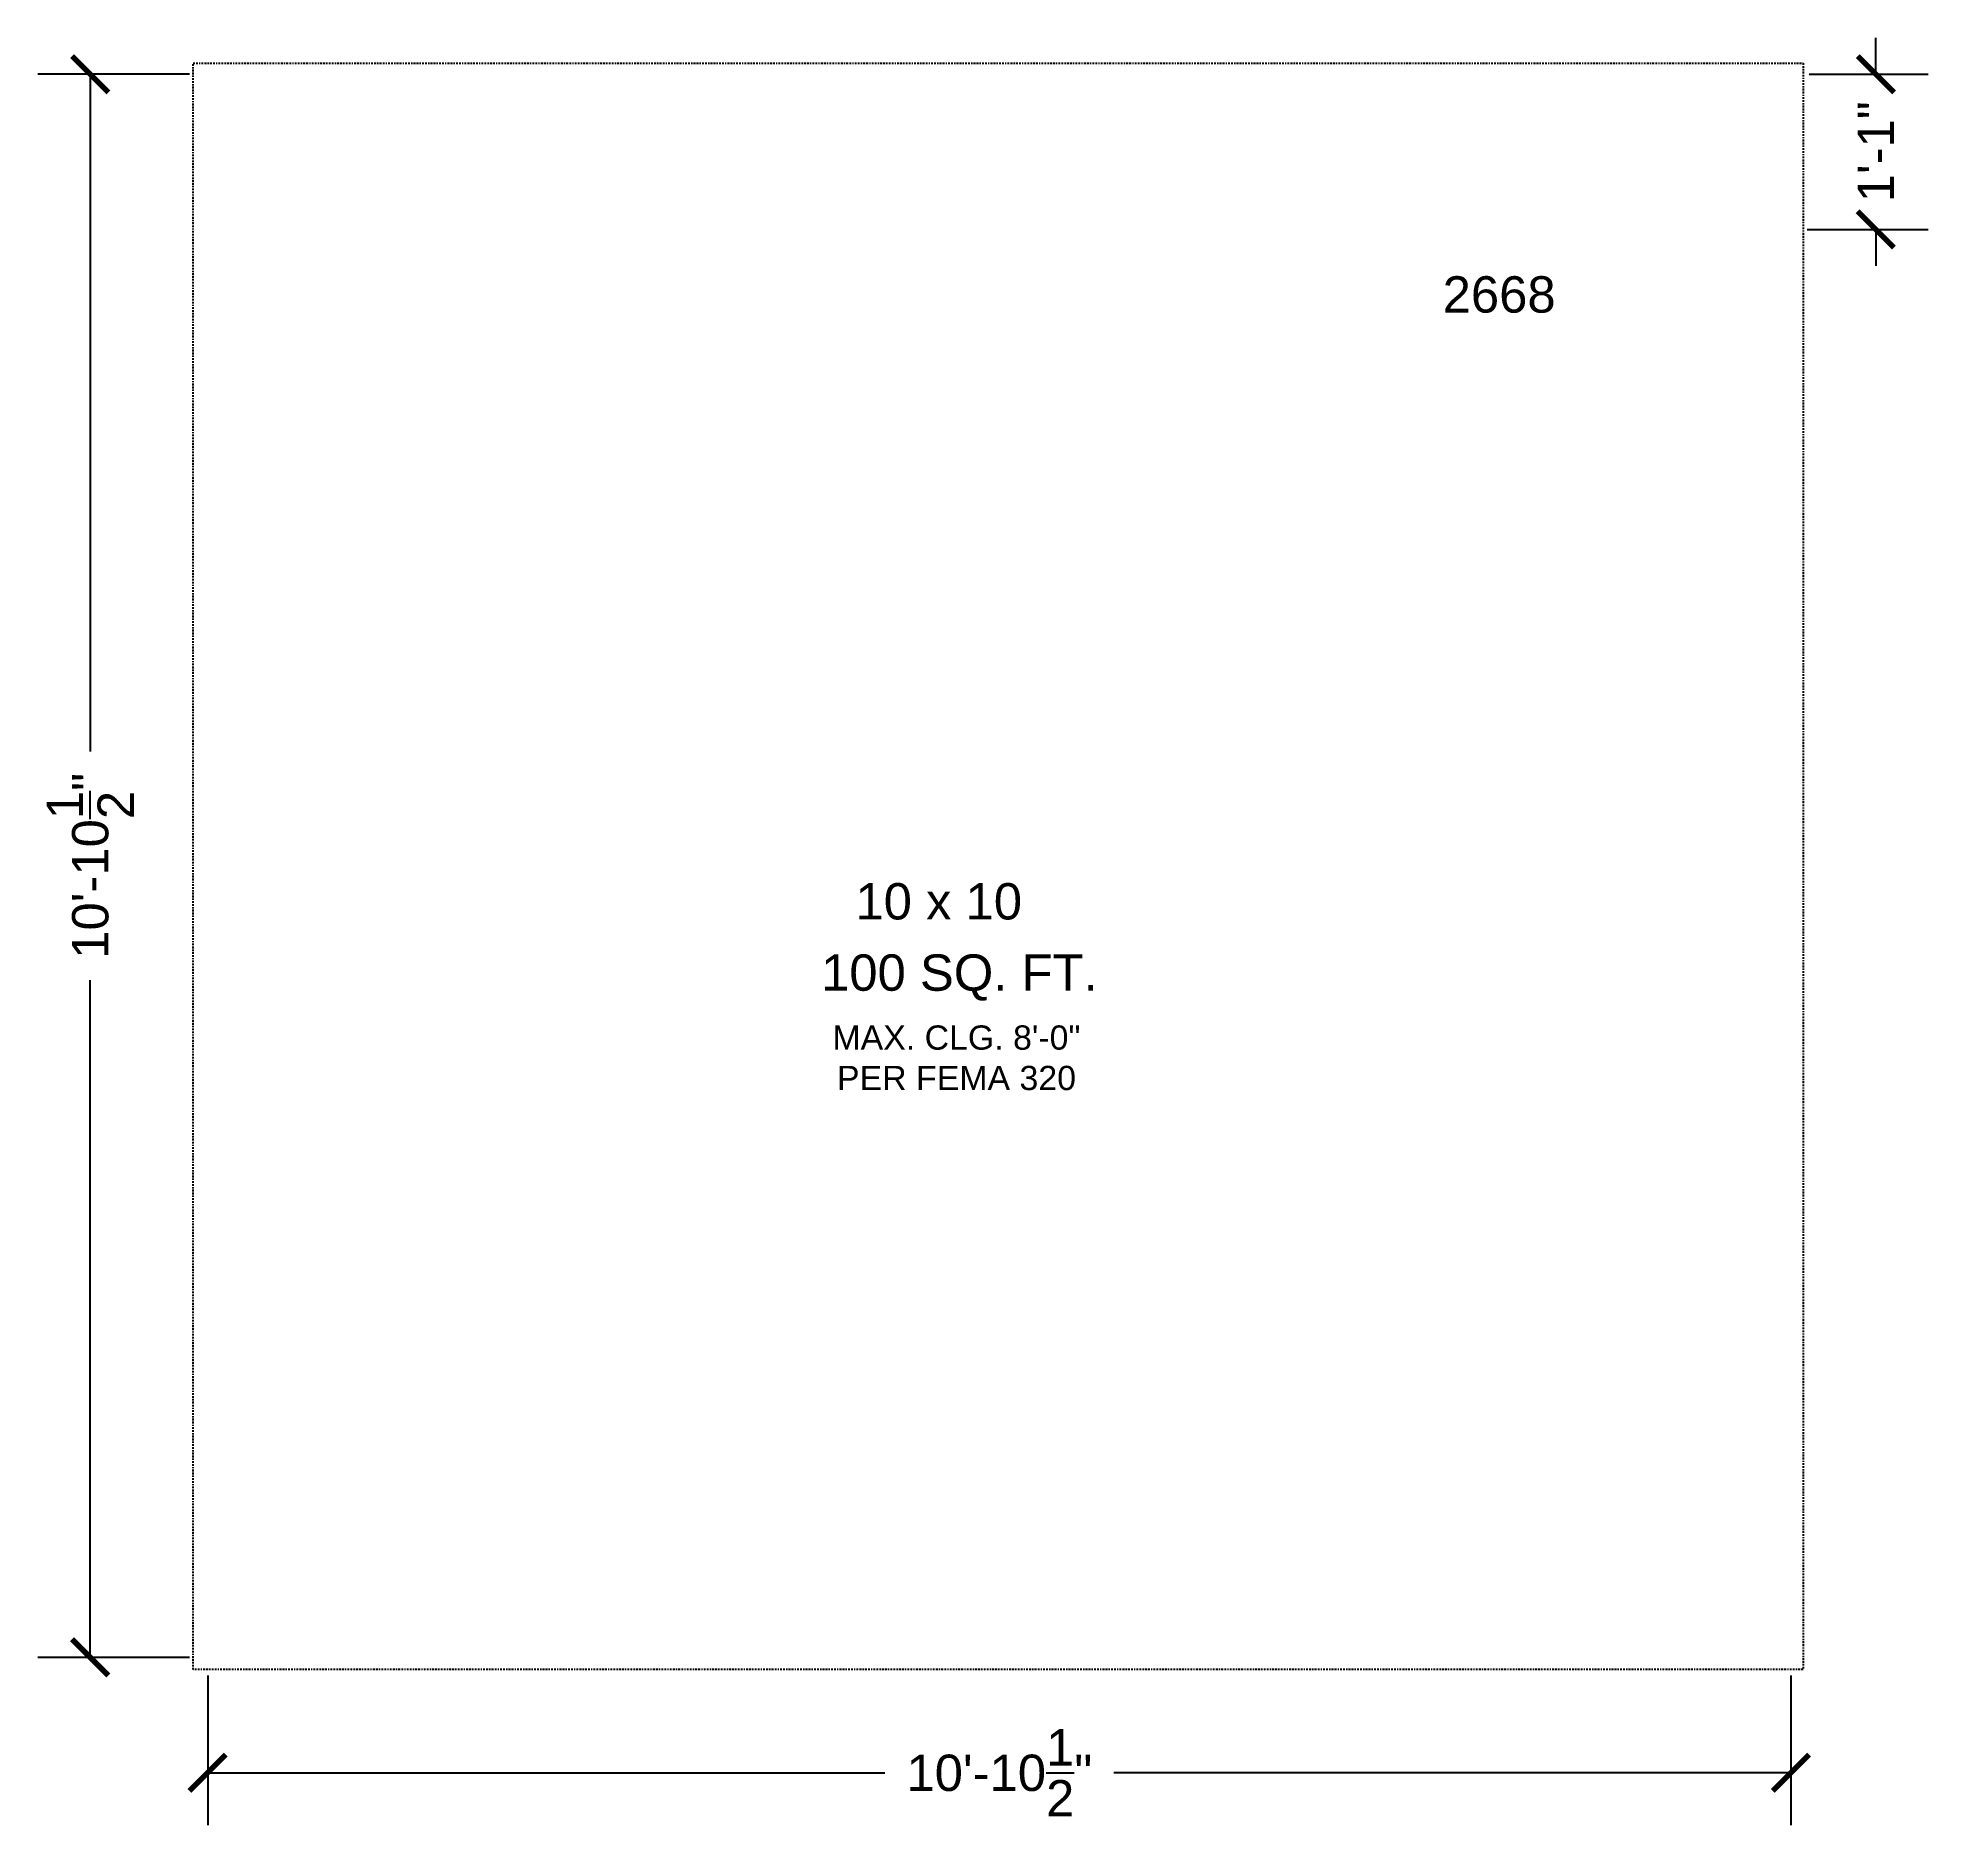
# Model space of a CAD drawing. Header units: inches. Extents: x -13 to 143, y -13 to 135.
import ezdxf

# ---------------------------------------------------------------- set-up
doc = ezdxf.new("R2010")
doc.units = ezdxf.units.IN
doc.header["$LTSCALE"] = 12
doc.header["$MEASUREMENT"] = 0
doc.linetypes.add('BORDER', pattern=[1.75, 0.5, -0.25, 0.5, -0.25, 0, -0.25])
doc.layers.add('DIM', color=3, linetype='Continuous', plot=False)
doc.layers.add('TEXT', color=7, linetype='Continuous')
doc.styles.add('_ms048_Note', font='ARIAL.TTF', dxfattribs={"height": 6})
doc.styles.get("Standard").update_dxf_attribs({"font": 'ARIAL.TTF'})
doc.dimstyles.get("Standard").update_dxf_attribs({"dimscale": 24, "dimtxt": 0.125, "dimasz": 0.125, "dimexe": 0.18, "dimexo": 0.0625, "dimgap": 0.09, "dimtad": 0, "dimdec": 1, "dimzin": 0, "dimdsep": 46, "dimlunit": 4, "dimtxsty": 'Standard', "dimblk": 'ARCHTICK', "dimcen": 0.09, "dimclrd": 256, "dimclre": 256, "dimadec": 0, "dimazin": 0, "dimtfac": 1, "dimtdec": 1, "dimtofl": 0, "dimtmove": 0, "dimatfit": 3, "dimfxl": 1, "dimtolj": 1, "dimtzin": 0, "dimlwd": -1, "dimlwe": -1, "dimarcsym": 0})

# ---------------------------------------------------------------- blocks, each defined once
blk = doc.blocks.new('_ArchTick')
at = {"color": 0, "linetype": 'ByBlock', "const_width": 0.15}
blk.add_lwpolyline([(-0.5, -0.5), (0.5, 0.5)], dxfattribs=at)
blk = doc.blocks.new('*D4')
at = {"layer": 'DEFPOINTS', "color": 0}
for p in [(-8.48, 131.62), (1.21, 131.62), (1.21, 1)]:
    blk.add_point(p, dxfattribs=at)
at = {"layer": 'DIM'}
for p, q in [((-0.29, 131.62), (-12.8, 131.62)), ((-8.48, 131.62), (-8.48, 75.74)), ((-8.48, 1), (-8.48, 56.88)), ((-0.29, 1), (-12.8, 1))]:
    blk.add_line(p, q, dxfattribs=at)
at = {"layer": 'DIM', "xscale": 3, "yscale": 3, "zscale": 3}
for p, rotation in [((-8.48, 131.62), 90), ((-8.48, 1), 270)]:
    blk.add_blockref('_ArchTick', p, dxfattribs=dict(at, rotation=rotation))
at = {"layer": 'DIM', "color": 0, "insert": (-8.48, 66.31), "char_height": 3, "attachment_point": 5, "rotation": 90}
blk.add_mtext('\\A1;10\'-10{\\H1.000000x;\\S1/2;}"', dxfattribs=at)
blk = doc.blocks.new('*D5')
at = {"layer": 'DEFPOINTS', "color": 0}
for p in [(1.21, 1), (131.84, 1), (131.84, -8.52)]:
    blk.add_point(p, dxfattribs=at)
at = {"layer": 'DIM'}
for p, q in [((1.21, -0.5), (1.21, -12.84)), ((131.84, -0.5), (131.84, -12.84)), ((1.21, -8.52), (57.09, -8.52)), ((131.84, -8.52), (75.96, -8.52))]:
    blk.add_line(p, q, dxfattribs=at)
at = {"layer": 'DIM', "xscale": 3, "yscale": 3, "zscale": 3, "rotation": 180}
blk.add_blockref('_ArchTick', (1.21, -8.52), dxfattribs=at)
at = {"layer": 'DIM', "xscale": 3, "yscale": 3, "zscale": 3}
blk.add_blockref('_ArchTick', (131.84, -8.52), dxfattribs=at)
at = {"layer": 'DIM', "color": 0, "insert": (66.53, -8.52), "char_height": 3, "attachment_point": 5}
blk.add_mtext('\\A1;10\'-10{\\H1.000000x;\\S1/2;}"', dxfattribs=at)
blk = doc.blocks.new('*D6')
at = {"layer": 'DEFPOINTS', "color": 0}
for p in [(131.84, 131.62), (131.68, 118.81), (138.84, 118.81)]:
    blk.add_point(p, dxfattribs=at)
at = {"layer": 'DIM'}
for p, q in [((138.84, 131.62), (138.84, 134.62)), ((133.34, 131.62), (143.16, 131.62)), ((133.18, 118.81), (143.16, 118.81)), ((138.84, 118.81), (138.84, 115.81))]:
    blk.add_line(p, q, dxfattribs=at)
at = {"layer": 'DIM', "xscale": 3, "yscale": 3, "zscale": 3}
for p, rotation in [((138.84, 131.62), 270), ((138.84, 118.81), 90)]:
    blk.add_blockref('_ArchTick', p, dxfattribs=dict(at, rotation=rotation))
at = {"layer": 'DIM', "color": 0, "insert": (138.84, 125.22), "char_height": 3, "attachment_point": 5, "rotation": 90}
blk.add_mtext('\\A1;1\'-1"', dxfattribs=at)

msp = doc.modelspace()

# ---------------------------------------------------------------- linework, layer by layer
at = {"layer": 'DEFPOINTS', "color": 8, "linetype": 'BORDER', "ltscale": 0.025}
msp.add_lwpolyline([(0, 132.53), (132.84, 132.53), (132.84, 0), (0, 0)], close=True, dxfattribs=at)

# ---------------------------------------------------------------- texts
at = {"layer": 'TEXT', "width": 48, "attachment_point": 1, "style": '_ms048_Note'}
for s, insert, char_height in [('\\pi19.492;2668', (83.61, 114.95), 3), ('\\pi17.455;10 x 10', (37.2, 64.88), 3), ('\\pi12.998;100 SQ. FT.', (38.82, 59), 3), ('\\pi13.935;MAX. CLG. 8\'-0"\\P\\pi14.314;PER FEMA 320', (38.82, 53.14), 2)]:
    msp.add_mtext(s, dxfattribs=dict(at, insert=insert, char_height=char_height))

# ---------------------------------------------------------------- dimensions: what is measured, and where the dimension line sits
at = {"layer": 'DIM'}
for base, p1, p2, picture, middle in [((138.84, 118.81), (131.84, 131.62), (131.68, 118.81), '*D6', (138.84, 125.22)), ((-8.48, 131.62), (1.21, 1), (1.21, 131.62), '*D4', (-8.48, 66.31))]:
    dim = msp.add_linear_dim(base=base, p1=p1, p2=p2, angle=90, dimstyle='Standard', dxfattribs=at)
    dim.commit()
    dim.dimension.update_dxf_attribs({"geometry": picture, "text_midpoint": middle})
dim = msp.add_linear_dim(base=(131.84, -8.52), p1=(1.21, 1), p2=(131.84, 1), dimstyle='Standard', dxfattribs=at)
dim.commit()
dim.dimension.update_dxf_attribs({"geometry": '*D5', "text_midpoint": (66.53, -8.52)})

doc.saveas('drawing.dxf')
